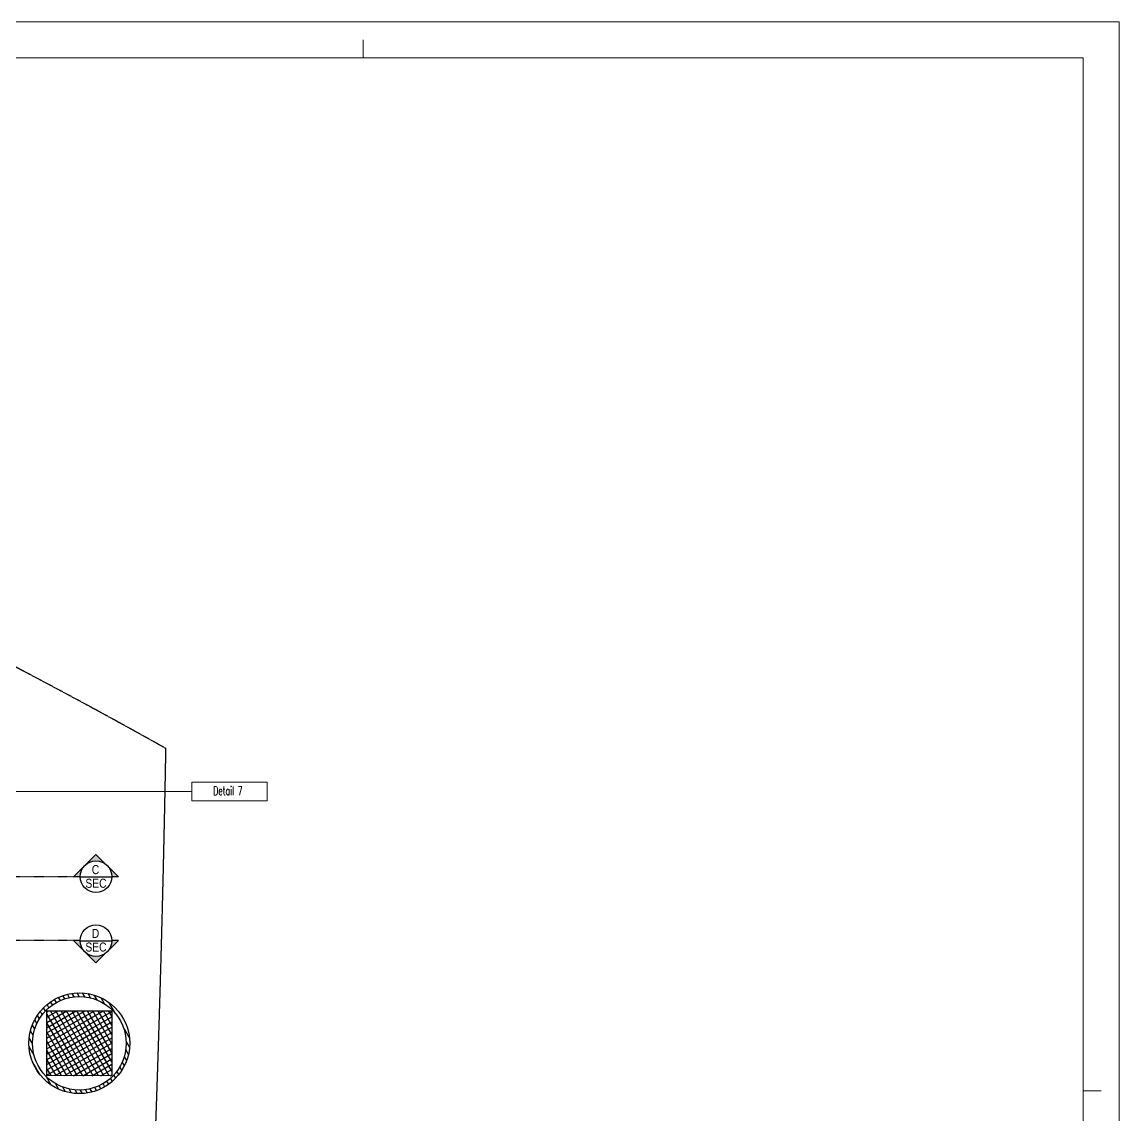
# Model space of a CAD drawing. Header units: millimetres. Extents: x 1734 to 22014, y 983 to 3953.
# Drawn here: x 4409 to 5934, y 2434 to 3953 of the extents above; entities that cross this region are included whole.
import ezdxf
from ezdxf.enums import TextEntityAlignment as Align

# ---------------------------------------------------------------- set-up
doc = ezdxf.new("R2010")
doc.units = ezdxf.units.MM
doc.linetypes.add('DASH', pattern=[0.35, 0.25, -0.1])
doc.linetypes.add('DASHDOT', pattern=[25.4, 12.7, -6.35, 0, -6.35])
for name, color, linetype in [('LAY_sec', 3, 'Continuous'), ('SURVEY_proiections', 8, 'Continuous'), ('SURVEY_structures', 4, 'Continuous'), ('SURVEY_walls', 6, 'Continuous'), ('SURVEY_walls_patt', 8, 'Continuous')]:
    doc.layers.add(name, color=color, linetype=linetype)
doc.layers.add('LD_text', color=7, linetype='Continuous', lineweight=9)
doc.styles.add('SIMPLEX', font='SIMPLEX.SHX', dxfattribs={"width": 0.65})
doc.styles.add('Standard 1-50', font='Arial Narrow.ttf', dxfattribs={"height": 0.125})

# ---------------------------------------------------------------- blocks, each defined once
blk = doc.blocks.new('a1')
at = {"layer": 'LD_text'}
for p, q in [((1050, -50), (1050, -25)), ((2075, -1485), (2050, -1485))]:
    blk.add_line(p, q, dxfattribs=at)
for points in [[(-2100, 0), (2100, 0), (2100, -2970), (-2100, -2970)], [(-2050, -50), (2050, -50), (2050, -2920), (-2050, -2920)]]:
    blk.add_lwpolyline(points, close=True, dxfattribs=at)

msp = doc.modelspace()

# ---------------------------------------------------------------- hatches: boundary and pattern name
at = {"layer": 'LAY_sec'}
h = msp.add_hatch(color=144, dxfattribs=at)
edge = h.paths.add_edge_path()
edge.add_line((4496.729, 2780.519), (4481.186, 2764.95))
edge.add_line((4481.186, 2764.95), (4490.298, 2764.957))
edge.add_ellipse((4512.298, 2764.975), major_axis=(-15.569, 15.544), ratio=1, start_angle=0, end_angle=45, ccw=False)
edge = h.paths.add_edge_path()
edge.add_line((4512.273, 2796.088), (4496.729, 2780.519))
edge.add_ellipse((4512.298, 2764.975), major_axis=(15.544, 15.569), ratio=1, start_angle=360, end_angle=450, ccw=False)
edge.add_line((4527.842, 2780.544), (4512.273, 2796.088))
edge = h.paths.add_edge_path()
edge.add_line((4533.174, 2775.22), (4532.048, 2774.668))
edge.add_ellipse((4512.298, 2764.975), major_axis=(-15.569, 15.544), ratio=1, start_angle=225, end_angle=251.093465, ccw=False)
edge.add_line((4534.298, 2764.993), (4543.411, 2765.001))
edge.add_line((4543.411, 2765.001), (4533.174, 2775.22))
edge = h.paths.add_edge_path()
edge.add_ellipse((4512.298, 2764.975), major_axis=(-15.569, 15.544), ratio=1, start_angle=251.093465, end_angle=270, ccw=False)
edge.add_line((4532.048, 2774.668), (4533.174, 2775.22))
edge.add_line((4533.174, 2775.22), (4527.842, 2780.544))
h = msp.add_hatch(color=144, dxfattribs=at)
edge = h.paths.add_edge_path()
edge.add_line((4496.729, 2660.869), (4481.186, 2676.438))
edge.add_line((4481.186, 2676.438), (4490.298, 2676.431))
edge.add_ellipse((4512.298, 2676.413), major_axis=(-15.569, -15.544), ratio=1, start_angle=315, end_angle=360)
edge = h.paths.add_edge_path()
edge.add_line((4512.273, 2645.3), (4496.729, 2660.869))
edge.add_ellipse((4512.298, 2676.413), major_axis=(15.544, -15.569), ratio=1, start_angle=-90, end_angle=0)
edge.add_line((4527.842, 2660.844), (4512.273, 2645.3))
edge = h.paths.add_edge_path()
edge.add_line((4533.174, 2666.167), (4532.048, 2666.72))
edge.add_ellipse((4512.298, 2676.413), major_axis=(-15.569, -15.544), ratio=1, start_angle=108.906535, end_angle=135)
edge.add_line((4534.298, 2676.395), (4543.411, 2676.387))
edge.add_line((4543.411, 2676.387), (4533.174, 2666.167))
edge = h.paths.add_edge_path()
edge.add_ellipse((4512.298, 2676.413), major_axis=(-15.569, -15.544), ratio=1, start_angle=90, end_angle=108.906535)
edge.add_line((4532.048, 2666.72), (4533.174, 2666.167))
edge.add_line((4533.174, 2666.167), (4527.842, 2660.844))
at = {"layer": 'SURVEY_walls_patt'}
h = msp.add_hatch(dxfattribs=at)
h.set_pattern_fill('ANSI31', color=144, scale=2, angle=-105.025414, style=0)
h.set_pattern_definition([(299.974586, (20741.6905, 57719.2776), (5.5006691, 3.17256045), [])])
edge = h.paths.add_edge_path()
edge.add_arc((4489.181, 2533.745), 70, 0, 360)
edge = h.paths.add_edge_path(flags=17)
edge.add_arc((4489.181, 2533.745), 65, 0, 360)
h = msp.add_hatch(dxfattribs=at)
h.set_pattern_fill('ANSI37', color=144, scale=2, angle=-105.025414, style=0)
h.set_pattern_definition([(299.974586, (20741.6905, 57719.2776), (5.5006691, 3.17256045), []), (29.974586, (20741.6905, 57719.2776), (-3.17256045, 5.5006691), [])])
h.paths.add_polyline_path([(4534.208, 2578.723), (4534.168, 2488.723), (4444.168, 2488.763), (4444.208, 2578.763)])

# ---------------------------------------------------------------- linework, layer by layer
at = {"layer": 'LAY_sec', "color": 144}
for p, q in [((4490.298, 2765.095), (4534.298, 2765.13)), ((4490.298, 2676.293), (4534.298, 2676.258))]:
    msp.add_line(p, q, dxfattribs=at)
for points in [[(4490.298, 2764.957), (4481.186, 2764.95), (4512.273, 2796.088), (4543.411, 2765.001), (4534.298, 2764.993)], [(4490.298, 2676.431), (4481.186, 2676.438), (4512.273, 2645.3), (4543.411, 2676.387), (4534.298, 2676.395)]]:
    msp.add_lwpolyline(points, dxfattribs=at)
at = {"layer": 'LAY_sec', "color": 144, "linetype": 'DASHDOT', "ltscale": 0.05}
for points in [[(4481.186, 2764.95), (4287.969, 2764.95)], [(4481.186, 2676.438), (4331.186, 2676.438)]]:
    msp.add_lwpolyline(points, dxfattribs=at)
at = {"layer": 'LAY_sec', "color": 144}
for centre in [(4512.298, 2765.113), (4512.298, 2676.275)]:
    msp.add_circle(centre, 22, dxfattribs=at)
at = {"layer": 'LD_text'}
msp.add_line((4645.623, 2883.558), (4102.952, 2883.334), dxfattribs=at)
at = {"layer": 'LD_text', "extrusion": (-4.51215e-12, 1.01727e-08, 1), "elevation": 0}
msp.add_lwpolyline([(4645.617, 2896.41), (4749.962, 2896.457), (4749.974, 2870.751), (4645.629, 2870.705)], close=True, dxfattribs=at)
at = {"layer": 'SURVEY_proiections', "color": 144, "linetype": 'DASH'}
msp.add_lwpolyline([(4512.561, 1032.667, 0.01641729), (4609.503, 2943.23, 0.06461107), (2608.916, 3746.914, 0.00710751), (2376.458, 3803.349)], format="xyb", dxfattribs=at)
at = {"layer": 'SURVEY_structures', "color": 144}
msp.add_lwpolyline([(4534.208, 2578.723), (4534.168, 2488.723), (4444.168, 2488.763), (4444.208, 2578.763)], close=True, dxfattribs=at)
at = {"layer": 'SURVEY_walls', "color": 144}
for radius in [70, 65]:
    msp.add_circle((4489.181, 2533.745), radius, dxfattribs=at)

# ---------------------------------------------------------------- block references
msp.add_blockref('a1', (3833.729, 3952.667))

# ---------------------------------------------------------------- texts
at = {"layer": 'LAY_sec', "color": 144, "style": 'Standard 1-50'}
for tag, text, p in [('C', 'N', (4511.628, 2781.277)), ('SEC', 'SHEET', (4512.306, 2762.301)), ('D', 'N', (4511.628, 2692.664)), ('SEC', 'SHEET', (4512.306, 2673.688))]:
    msp.add_attdef(tag, text=text, height=12.5, rotation=0.045882, dxfattribs=at).set_placement(p, align=Align.TOP_CENTER)
at = {"layer": 'LD_text', "extrusion": (-4.51215e-12, 1.01727e-08, 1), "insert": (4655.62, 2890.647, 0), "char_height": 12, "width": 84.34508, "attachment_point": 1, "text_direction": (1, 0.000444, 0), "style": 'SIMPLEX'}
msp.add_mtext('\\pi19.701,t21.321;Detail 7', dxfattribs=at)

doc.saveas('drawing.dxf')
